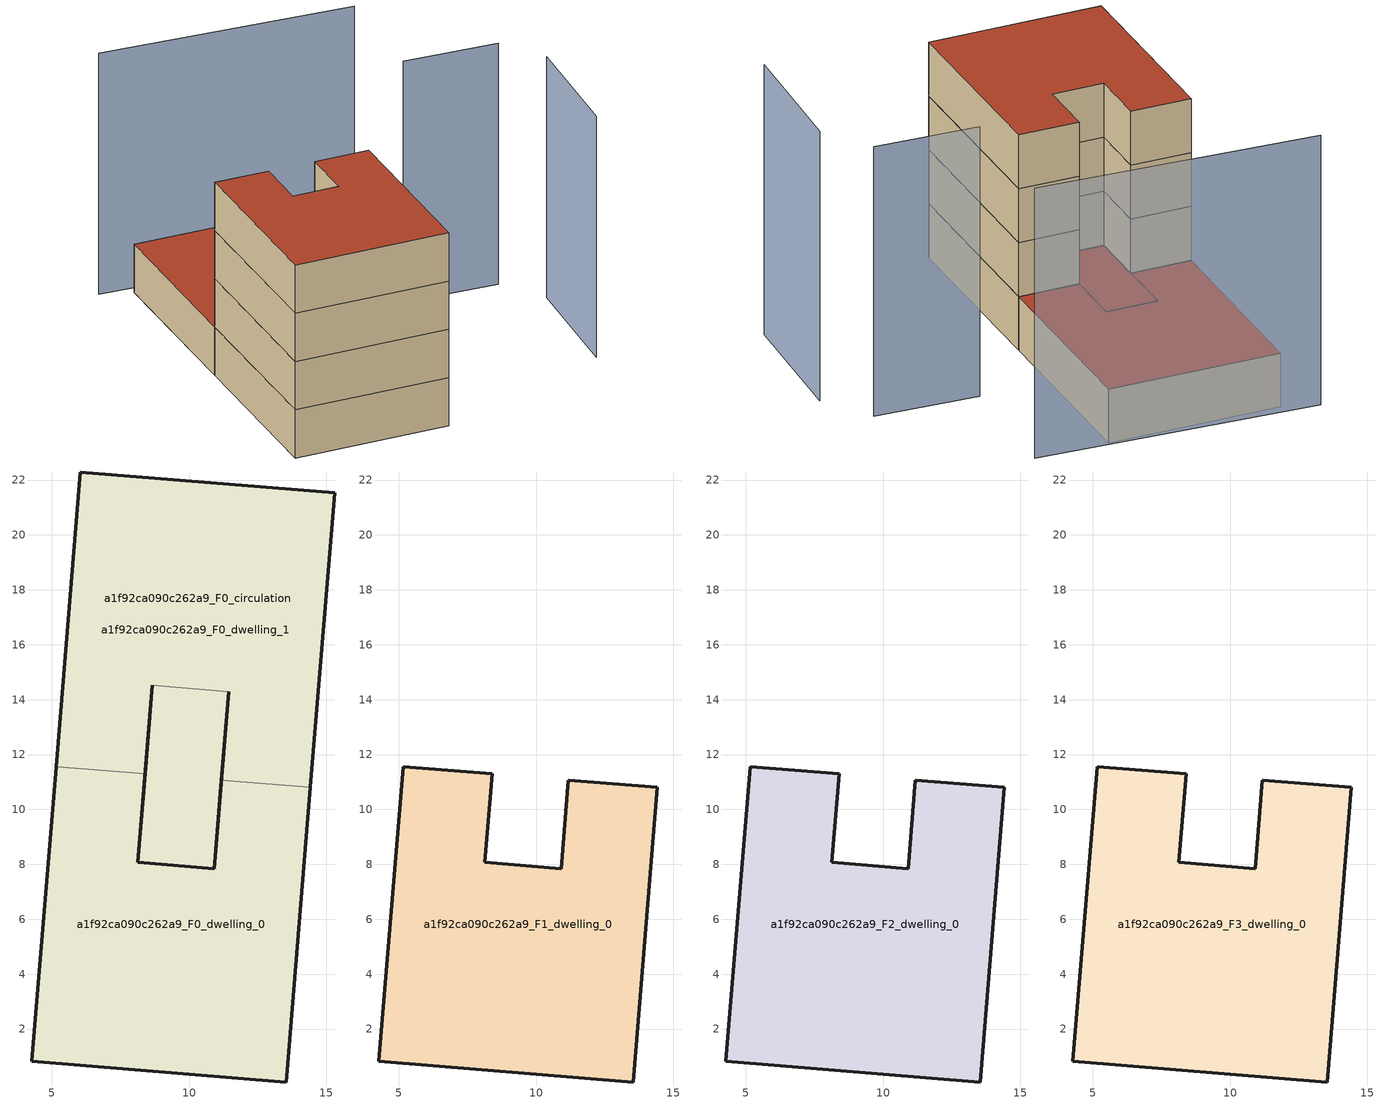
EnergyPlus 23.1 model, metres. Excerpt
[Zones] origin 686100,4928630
a1f92ca090c262a9_F0_dwelling_0
 floor ground (EU_floor_Construction): 14.42,10.8 13.54,0.07 4.27,0.83 5.15,11.56 8.4,11.3 8.13,8.08 10.91,7.85 11.18,11.07 z0; 11.44,14.29 11.18,11.07 10.91,7.85 8.13,8.08 8.4,11.3 8.66,14.52 z0
 wall outside (EU_wall_Construction): 11.18,11.07 10.91,7.85 8.13,8.08 8.4,11.3 / 5.15,11.56 4.27,0.83 13.54,0.07 14.42,10.8 z0:3
 wall to a1f92ca090c262a9_F0_dwelling_1 (EU_wall_Construction): 14.42,10.8 11.18,11.07 / 8.4,11.3 5.15,11.56 z0:3
 roof outside (EU_floor_Construction): 10.91,7.85 11.18,11.07 11.44,14.29 8.66,14.52 8.4,11.3 8.13,8.08 z3
a1f92ca090c262a9_F0_dwelling_1
 floor ground (EU_floor_Construction): 11.44,14.29 11.18,11.07 10.91,7.85 8.13,8.08 8.4,11.3 8.66,14.52 z0; 15.31,21.53 14.42,10.8 11.18,11.07 11.44,14.29 8.66,14.52 8.4,11.3 5.15,11.56 6.04,22.29 z0
 wall outside (EU_wall_Construction): 14.42,10.8 15.31,21.53 6.04,22.29 5.15,11.56 / 8.4,11.3 8.66,14.52 / 11.44,14.29 11.18,11.07 z0:3
 wall to a1f92ca090c262a9_F0_circulation (EU_wall_Construction): 8.66,14.52 11.44,14.29 z0:3
 roof outside (EU_roof_Construction): 14.42,10.8 15.31,21.53 6.04,22.29 5.15,11.56 8.4,11.3 8.66,14.52 11.44,14.29 11.18,11.07 z3; 10.91,7.85 11.18,11.07 11.44,14.29 8.66,14.52 8.4,11.3 8.13,8.08 z3
a1f92ca090c262a9_F0_circulation
 floor ground (EU_floor_Construction): 14.42,10.8 13.54,0.07 4.27,0.83 5.15,11.56 8.4,11.3 8.13,8.08 10.91,7.85 11.18,11.07 z0; 11.44,14.29 11.18,11.07 10.91,7.85 8.13,8.08 8.4,11.3 8.66,14.52 z0; 15.31,21.53 14.42,10.8 11.18,11.07 11.44,14.29 8.66,14.52 8.4,11.3 5.15,11.56 6.04,22.29 z0
 wall outside (EU_wall_Construction): 8.66,14.52 8.13,8.08 10.91,7.85 11.44,14.29 z0:3
 roof outside (EU_roof_Construction): 13.54,0.07 14.42,10.8 11.18,11.07 10.91,7.85 8.13,8.08 8.4,11.3 5.15,11.56 4.27,0.83 z3; 10.91,7.85 11.18,11.07 11.44,14.29 8.66,14.52 8.4,11.3 8.13,8.08 z3; 14.42,10.8 15.31,21.53 6.04,22.29 5.15,11.56 8.4,11.3 8.66,14.52 11.44,14.29 11.18,11.07 z3
a1f92ca090c262a9_F1_dwelling_0
 floor to a1f92ca090c262a9_F0_dwelling_0 (EU_floor_Construction): 14.42,10.8 13.54,0.07 4.27,0.83 5.15,11.56 8.4,11.3 8.13,8.08 10.91,7.85 11.18,11.07 z3
 wall outside (EU_wall_Construction): 13.54,0.07 14.42,10.8 11.18,11.07 10.91,7.85 8.13,8.08 8.4,11.3 5.15,11.56 4.27,0.83 13.54,0.07 z3:6
a1f92ca090c262a9_F2_dwelling_0
 floor to a1f92ca090c262a9_F1_dwelling_0 (EU_floor_Construction): 14.42,10.8 13.54,0.07 4.27,0.83 5.15,11.56 8.4,11.3 8.13,8.08 10.91,7.85 11.18,11.07 z6
 wall outside (EU_wall_Construction): 13.54,0.07 14.42,10.8 11.18,11.07 10.91,7.85 8.13,8.08 8.4,11.3 5.15,11.56 4.27,0.83 13.54,0.07 z6:9
a1f92ca090c262a9_F3_dwelling_0
 floor to a1f92ca090c262a9_F2_dwelling_0 (EU_floor_Construction): 14.42,10.8 13.54,0.07 4.27,0.83 5.15,11.56 8.4,11.3 8.13,8.08 10.91,7.85 11.18,11.07 z9
 wall outside (EU_wall_Construction): 13.54,0.07 14.42,10.8 11.18,11.07 10.91,7.85 8.13,8.08 8.4,11.3 5.15,11.56 4.27,0.83 13.54,0.07 z9:12
 roof outside (EU_roof_Construction): 13.54,0.07 14.42,10.8 11.18,11.07 10.91,7.85 8.13,8.08 8.4,11.3 5.15,11.56 4.27,0.83 z12
shading: 24.58,3.27 25.6,10.73 / 24.06,13.46 18.45,14.12 / 19.26,21.15 4.21,23.05 z0:15
[Building]
EU S2 Campaign: North Axis=0; Terrain=City; Solar Distribution=FullExterior
[Site:Location]
Bologna: Latitude=44.5; Longitude=11.25; Time Zone=1; Elevation=37
[SizingPeriod:WeatherFileDays]
AnnualSizingPeriod: Begin Month=1; Begin Day of Month=1; End Month=12; End Day of Month=31; Day of Week for Start Day=Monday; Use Weather File Daylight Saving Period=No; Use Weather File Rain and Snow Indicators=No
[MATERIAL]
EU_InternalMass_Material: Roughness=MediumRough; Thickness=0.1; Conductivity=1; Density=1800; Specific Heat=900; Thermal Absorptance=0.9; Solar Absorptance=0.7; Visible Absorptance=0.7
[MATERIAL:NOMASS] Roughness=MediumRough; Thermal Absorptance=0.9; Solar Absorptance=0.7; Visible Absorptance=0.7
Name | Thermal Resistance
EU_wall_NoMass | 0.937881
EU_roof_NoMass | 0.548572
EU_floor_NoMass | 0.71348
[CONSTRUCTION]
EU_wall_Construction: EU_wall_NoMass
EU_roof_Construction: EU_roof_NoMass
EU_floor_Construction: EU_floor_NoMass
EU_InternalMass_Construction: EU_InternalMass_Material
[ZONE] Type=1; Multiplier=1; Ceiling Height=autocalculate; Floor Area=autocalculate; Part of Total Floor Area=Yes
Name | Volume
a1f92ca090c262a9_F0_dwelling_0 | 327.506
a1f92ca090c262a9_F1_dwelling_0; a1f92ca090c262a9_F2_dwelling_0; a1f92ca090c262a9_F3_dwelling_0 | 273.422
a1f92ca090c262a9_F0_dwelling_1 | 327.507
a1f92ca090c262a9_F0_circulation | 600.929
[INTERNALMASS] Construction=EU_InternalMass_Construction
Name | Zone or ZoneList | Surface Area
a1f92ca090c262a9_F0_dwelling_0_EU_InternalMass | a1f92ca090c262a9_F0_dwelling_0 | 91.1408
a1f92ca090c262a9_F0_dwelling_1_EU_InternalMass | a1f92ca090c262a9_F0_dwelling_1 | 91.1408
a1f92ca090c262a9_F1_dwelling_0_EU_InternalMass | a1f92ca090c262a9_F1_dwelling_0 | 200.294
a1f92ca090c262a9_F2_dwelling_0_EU_InternalMass | a1f92ca090c262a9_F2_dwelling_0 | 200.294
a1f92ca090c262a9_F3_dwelling_0_EU_InternalMass | a1f92ca090c262a9_F3_dwelling_0 | 200.294
[OTHEREQUIPMENT] Fuel Type=Electricity; Design Level Calculation Method=Watts/Area; Power per Zone Floor Area=1; Fraction Latent=0; Fraction Radiant=0; Fraction Lost=0; Carbon Dioxide Generation Rate=0; EndUse Subcategory=EU_Step8_InternalGains
Name | Zone or ZoneList or Space or SpaceList | Schedule
EU_Step8_InternalGain_a1f92ca090c262a9_F0_dwelling_0_f000 | a1f92ca090c262a9_F0_dwelling_0 | EU_Step8_GainSchedule_a1f92ca090c262a9_F0_dwelling_0_f000
EU_Step8_InternalGain_a1f92ca090c262a9_F0_dwelling_1_f000 | a1f92ca090c262a9_F0_dwelling_1 | EU_Step8_GainSchedule_a1f92ca090c262a9_F0_dwelling_1_f000
EU_Step8_InternalGain_a1f92ca090c262a9_F1_dwelling_0_f000 | a1f92ca090c262a9_F1_dwelling_0 | EU_Step8_GainSchedule_a1f92ca090c262a9_F1_dwelling_0_f000
EU_Step8_InternalGain_a1f92ca090c262a9_F2_dwelling_0_f000 | a1f92ca090c262a9_F2_dwelling_0 | EU_Step8_GainSchedule_a1f92ca090c262a9_F2_dwelling_0_f000
EU_Step8_InternalGain_a1f92ca090c262a9_F3_dwelling_0_f000 | a1f92ca090c262a9_F3_dwelling_0 | EU_Step8_GainSchedule_a1f92ca090c262a9_F3_dwelling_0_f000
[ZONEINFILTRATION:DESIGNFLOWRATE]
EU_Circulation_Infiltration_a1f92ca090c262a9_F0_circulation: Zone or ZoneList or Space or SpaceList=a1f92ca090c262a9_F0_circulation; Schedule=EU_AlwaysOn; Design Flow Rate Calculation Method=Flow/Area; Flow Rate per Floor Area=0.0005; Constant Term Coefficient=1; Temperature Term Coefficient=0; Velocity Term Coefficient=0; Velocity Squared Term Coefficient=0
[ZONEVENTILATION:DESIGNFLOWRATE] Schedule=EU_AlwaysOn; Design Flow Rate Calculation Method=AirChanges/Hour; Air Changes per Hour=0.687892; Ventilation Type=Natural; Fan Pressure Rise=0; Fan Total Efficiency=1; Constant Term Coefficient=1; Temperature Term Coefficient=0; Velocity Term Coefficient=0; Velocity Squared Term Coefficient=0; Minimum Indoor Temperature=-100; Maximum Indoor Temperature=100; Delta Temperature=-100; Minimum Outdoor Temperature=-100; Maximum Outdoor Temperature=100; Maximum Wind Speed=40
Name | Zone or ZoneList or Space or SpaceList
EU_ConstantAir_a1f92ca090c262a9_F0_dwelling_0 | a1f92ca090c262a9_F0_dwelling_0
EU_ConstantAir_a1f92ca090c262a9_F0_dwelling_1 | a1f92ca090c262a9_F0_dwelling_1
EU_ConstantAir_a1f92ca090c262a9_F1_dwelling_0 | a1f92ca090c262a9_F1_dwelling_0
EU_ConstantAir_a1f92ca090c262a9_F2_dwelling_0 | a1f92ca090c262a9_F2_dwelling_0
EU_ConstantAir_a1f92ca090c262a9_F3_dwelling_0 | a1f92ca090c262a9_F3_dwelling_0
[HVACTEMPLATE:THERMOSTAT] Constant Heating Setpoint=20; Constant Cooling Setpoint=50
EU_HeatOnly_a1f92ca090c262a9_F0_dwelling_0; EU_HeatOnly_a1f92ca090c262a9_F0_dwelling_1; EU_HeatOnly_a1f92ca090c262a9_F1_dwelling_0; EU_HeatOnly_a1f92ca090c262a9_F2_dwelling_0; EU_HeatOnly_a1f92ca090c262a9_F3_dwelling_0
[HVACTEMPLATE:ZONE:IDEALLOADSAIRSYSTEM] System Availability Schedule=EU_AlwaysOn; Maximum Heating Supply Air Temperature=50; Minimum Cooling Supply Air Temperature=13; Maximum Heating Supply Air Humidity Ratio=0.0156; Minimum Cooling Supply Air Humidity Ratio=0.0077; Heating Limit=NoLimit; Cooling Limit=NoLimit; Heating Availability Schedule=EU_AlwaysOn; Cooling Availability Schedule=EU_CoolingOff; Dehumidification Control Type=ConstantSensibleHeatRatio; Cooling Sensible Heat Ratio=0.7; Dehumidification Setpoint=60; Humidification Control Type=None; Humidification Setpoint=30; Outdoor Air Method=None; Outdoor Air Flow Rate per Person=0.00944; Outdoor Air Flow Rate per Zone Floor Area=0; Outdoor Air Flow Rate per Zone=0; Demand Controlled Ventilation Type=None; Outdoor Air Economizer Type=NoEconomizer; Heat Recovery Type=None; Sensible Heat Recovery Effectiveness=0.7; Latent Heat Recovery Effectiveness=0.65
Name | Template Thermostat
a1f92ca090c262a9_F0_dwelling_0 | EU_HeatOnly_a1f92ca090c262a9_F0_dwelling_0
a1f92ca090c262a9_F0_dwelling_1 | EU_HeatOnly_a1f92ca090c262a9_F0_dwelling_1
a1f92ca090c262a9_F1_dwelling_0 | EU_HeatOnly_a1f92ca090c262a9_F1_dwelling_0
a1f92ca090c262a9_F2_dwelling_0 | EU_HeatOnly_a1f92ca090c262a9_F2_dwelling_0
a1f92ca090c262a9_F3_dwelling_0 | EU_HeatOnly_a1f92ca090c262a9_F3_dwelling_0
[SIZING:ZONE] Zone Cooling Design Supply Air Temperature Input Method=SupplyAirTemperature; Zone Cooling Design Supply Air Temperature=13; Zone Heating Design Supply Air Temperature Input Method=SupplyAirTemperature; Zone Heating Design Supply Air Temperature=50; Zone Cooling Design Supply Air Humidity Ratio=0.008; Zone Heating Design Supply Air Humidity Ratio=0.008; Cooling Design Air Flow Method=DesignDay; Cooling Design Air Flow Rate=0; Cooling Minimum Air Flow per Zone Floor Area=0.000762; Cooling Minimum Air Flow=0; Cooling Minimum Air Flow Fraction=0.2; Heating Design Air Flow Method=DesignDay; Heating Design Air Flow Rate=0; Heating Maximum Air Flow per Zone Floor Area=0.002032; Heating Maximum Air Flow=0.141576; Heating Maximum Air Flow Fraction=0.3; Account for Dedicated Outdoor Air System=No; Dedicated Outdoor Air System Control Strategy=NeutralSupplyAir; Dedicated Outdoor Air Low Setpoint Temperature for Design=autosize; Dedicated Outdoor Air High Setpoint Temperature for Design=autosize; Zone Load Sizing Method=Sensible Load Only No Latent Load; Zone Latent Cooling Design Supply Air Humidity Ratio Input Method=HumidityRatioDifference; Zone Cooling Design Supply Air Humidity Ratio Difference=0.005; Zone Latent Heating Design Supply Air Humidity Ratio Input Method=HumidityRatioDifference; Zone Humidification Design Supply Air Humidity Ratio Difference=0.005
a1f92ca090c262a9_F0_dwelling_0; a1f92ca090c262a9_F0_dwelling_1; a1f92ca090c262a9_F1_dwelling_0; a1f92ca090c262a9_F2_dwelling_0; a1f92ca090c262a9_F3_dwelling_0
[SCHEDULE:CONSTANT]
Name | Hourly Value
EU_AlwaysOn | 1
EU_CoolingOff | 0
[SCHEDULE:FILE] Column Number=1; Rows to Skip at Top=0; Number of Hours of Data=8760; Column Separator=Comma; Interpolate to Timestep=No; Minutes per Item=60; Adjust Schedule for Daylight Savings=Yes
Name | File
EU_Step8_GainSchedule_a1f92ca090c262a9_F0_dwelling_0_f000 | ../../schedules/a1f92ca090c262a9/a1f92ca090c262a9_F0_dwelling_0_f000_gain.csv
EU_Step8_GainSchedule_a1f92ca090c262a9_F0_dwelling_1_f000 | ../../schedules/a1f92ca090c262a9/a1f92ca090c262a9_F0_dwelling_1_f000_gain.csv
EU_Step8_GainSchedule_a1f92ca090c262a9_F1_dwelling_0_f000 | ../../schedules/a1f92ca090c262a9/a1f92ca090c262a9_F1_dwelling_0_f000_gain.csv
EU_Step8_GainSchedule_a1f92ca090c262a9_F2_dwelling_0_f000 | ../../schedules/a1f92ca090c262a9/a1f92ca090c262a9_F2_dwelling_0_f000_gain.csv
EU_Step8_GainSchedule_a1f92ca090c262a9_F3_dwelling_0_f000 | ../../schedules/a1f92ca090c262a9/a1f92ca090c262a9_F3_dwelling_0_f000_gain.csv
